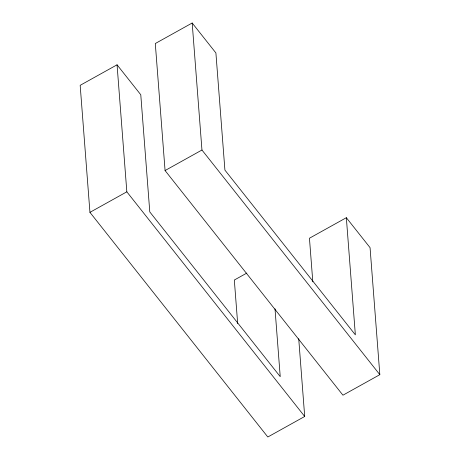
<?xml version="1.0" encoding="UTF-8"?>
<svg xmlns="http://www.w3.org/2000/svg" width="460" height="460" viewBox="0 0 460 460"><rect width="100%" height="100%" fill="white"/><g stroke="black" fill="none" stroke-linecap="round" stroke-linejoin="round"><path stroke-width="0.69" d="M275.005 308.792L280.226 376.654L149.787 211.91L140.777 94.754L117.058 64.802L80.172 85.33L89.941 212.347L267.818 437L304.704 416.472L298.718 338.692M346.34 217.701L355.356 334.851L224.917 170.108L215.901 52.952L192.182 23L155.296 43.527L165.071 170.545L342.941 395.197L379.828 374.67L370.058 247.652L346.34 217.701L309.448 238.228L312.806 281.802M89.941 212.347L126.834 191.82L117.058 64.802M165.071 170.545L201.957 150.017L192.182 23M246.83 273.073L234.324 280.031L237.676 323.604M201.957 150.017L379.828 374.67M126.834 191.82L304.704 416.472"/></g></svg>
